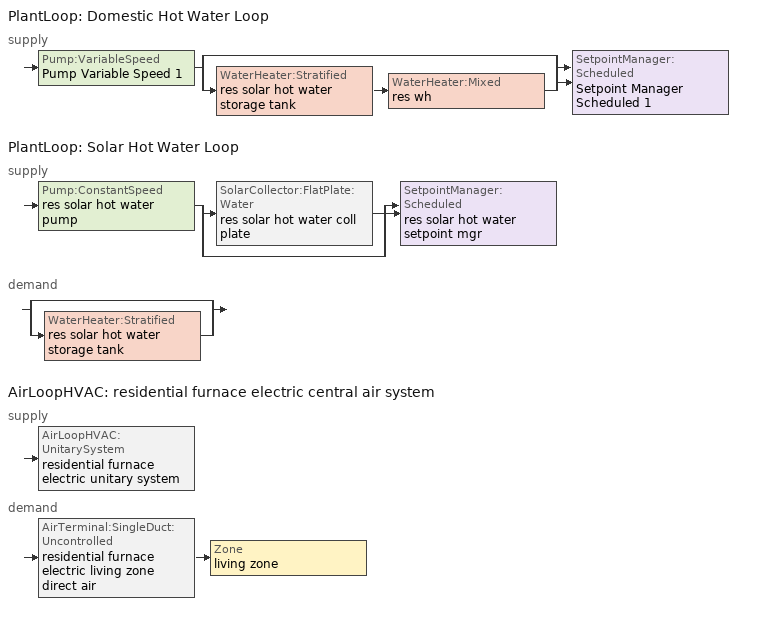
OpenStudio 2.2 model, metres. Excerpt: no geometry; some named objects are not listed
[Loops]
PlantLoop 'Domestic Hot Water Loop'
 supply: Pump:VariableSpeed 'Pump Variable Speed 1' > split
  | bypass
  | WaterHeater:Stratified 'res solar hot water storage tank' > WaterHeater:Mixed 'res wh'
  join > SetpointManager:Scheduled 'Setpoint Manager Scheduled 1'
PlantLoop 'Solar Hot Water Loop'
 supply: Pump:ConstantSpeed 'res solar hot water pump' > split
  | SolarCollector:FlatPlate:Water 'res solar hot water coll plate'
  | bypass
  join > SetpointManager:Scheduled 'res solar hot water setpoint mgr'
 demand: split
  | bypass
  | WaterHeater:Stratified 'res solar hot water storage tank'
AirLoopHVAC 'residential furnace electric central air system'
 supply: AirLoopHVAC:UnitarySystem 'residential furnace electric unitary system'
 demand: AirTerminal:SingleDuct:Uncontrolled 'residential furnace electric living zone direct air' > Zone 'living zone'
[Sizing:Zone] Zone Cooling Design Supply Air Temperature Input Method=SupplyAirTemperature; Zone Cooling Design Supply Air Temperature {C}=14; Zone Cooling Design Supply Air Temperature Difference {deltaC}=11.11; Zone Heating Design Supply Air Temperature Input Method=SupplyAirTemperature; Zone Heating Design Supply Air Temperature {C}=40; Zone Heating Design Supply Air Temperature Difference {deltaC}=11.11; Zone Cooling Design Supply Air Humidity Ratio {kg-H2O/kg-air}=0.0085; Zone Heating Design Supply Air Humidity Ratio {kg-H2O/kg-air}=0.008; Cooling Design Air Flow Method=DesignDay; Heating Design Air Flow Method=DesignDay; Account for Dedicated Outdoor Air System=No; Dedicated Outdoor Air System Control Strategy=NeutralSupplyAir; Dedicated Outdoor Air Low Setpoint Temperature for Design {C}=autosize; Dedicated Outdoor Air High Setpoint Temperature for Design {C}=autosize
living zone; unfinished attic zone; pier and beam zone; res ds_u 1 ret air zone
[Zone equipment]
living zone: residential furnace electric living zone direct air, res mv_u 1 erv
[PlantLoop] Load Distribution Scheme=Optimal
Name | Glycol Concentration | Maximum Loop Flow Rate {m3/s} | Plant Loop Volume {m3} | Fluid Type | Maximum Loop Temperature {C} | Minimum Loop Temperature {C} | Minimum Loop Flow Rate {m3/s} | Availability Manager | Plant Equipment Operation Heating Load Schedule
Domestic Hot Water Loop | 0 | 0.01 | 0.003
Solar Hot Water Loop | 50 |  | Autocalculate | PropyleneGlycol | 100 | 0 | 0 | res solar hot water useful energy | Always On Discrete
[Sizing:Plant] Loop Type=Heating; Design Loop Exit Temperature {C}=52.6667; Loop Design Temperature Difference {deltaC}=5.55556; Sizing Option=NonCoincident; Zone Timesteps in Averaging Window=1; Coincident Sizing Factor Mode=None
Domestic Hot Water Loop; Solar Hot Water Loop
[Pump:VariableSpeed]
Pump Variable Speed 1: Rated Flow Rate {m3/s}=0.01; Rated Pump Head {Pa}=1; Rated Power Consumption {W}=0; Motor Efficiency=1; Fraction of Motor Inefficiencies to Fluid Stream=0; Coefficient 1 of the Part Load Performance Curve=0; Coefficient 2 of the Part Load Performance Curve=1; Coefficient 3 of the Part Load Performance Curve=0; Coefficient 4 of the Part Load Performance Curve=0; Pump Control Type=Intermittent
[SetpointManager:Scheduled] Control Variable=Temperature; Schedule=dhw temp
Setpoint Manager Scheduled 1; res solar hot water setpoint mgr
[WaterHeater:Mixed]
res wh: Tank Volume {m3}=0.224853; Setpoint Temperature Schedule=WH Setpoint Temp; Deadband Temperature Difference {deltaC}=2; Maximum Temperature Limit {C}=99; Heater Control Type=Cycle; Heater Maximum Capacity {W}=5500; Heater Minimum Capacity {W}=0; Heater Fuel Type=Electricity; Heater Thermal Efficiency=1; Off Cycle Parasitic Fuel Consumption Rate {W}=0; Off Cycle Parasitic Fuel Type=Electricity; Off Cycle Parasitic Heat Fraction to Tank=0; On Cycle Parasitic Fuel Consumption Rate {W}=0; On Cycle Parasitic Fuel Type=Electricity; On Cycle Parasitic Heat Fraction to Tank=0; Ambient Temperature Indicator=ThermalZone; Ambient Temperature Thermal Zone=living zone; Off Cycle Loss Coefficient to Ambient Temperature {W/K}=1.77508; Off Cycle Loss Fraction to Thermal Zone=1; On Cycle Loss Coefficient to Ambient Temperature {W/K}=1.77508; On Cycle Loss Fraction to Thermal Zone=1; Use Side Effectiveness=1; Source Side Effectiveness=1; Use Side Design Flow Rate {m3/s}=autosize; Source Side Design Flow Rate {m3/s}=autosize; Indirect Water Heating Recovery Time {hr}=1.5
[Pump:ConstantSpeed]
res solar hot water pump: Rated Flow Rate {m3/s}=5.68724e-05; Rated Pump Head {Pa}=90000; Rated Power Consumption {W}=32; Motor Efficiency=0.3; Fraction of Motor Inefficiencies to Fluid Stream=0.2; Pump Control Type=Intermittent
[SolarCollector:FlatPlate:Water]
res solar hot water coll plate: SolarCollectorPerformance=res solar hot water coll perf; Surface=res solar hot water shading surface; Maximum Flow Rate {m3/s}=5.68724e-05
[SolarCollectorPerformance:FlatPlate]
res solar hot water coll perf: Gross Area {m2}=3.71612; Test Fluid=Water; Test Flow Rate {m3/s}=5.68724e-05; Test Correlation Type=Inlet; Coefficient 1 of Efficiency Equation=0.77; Coefficient 2 of Efficiency Equation {W/m2-K}=-4.50286; Coefficient 2 of Incident Angle Modifier=-0.1; Coefficient 3 of Incident Angle Modifier=-0.0055
[WaterHeater:Stratified]
res solar hot water storage tank: Tank Volume {m3}=0.227125; Tank Height {m}=0.114628; Tank Shape=VerticalCylinder; Tank Perimeter {m}=0.120038; Maximum Temperature Limit {C}=99; Heater Priority Control=MasterSlave; Heater 1 Setpoint Temperature Schedule=WH Setpoint Temp; Heater 1 Deadband Temperature Difference {deltaC}=2; Heater 1 Capacity {W}=0; Heater 1 Height {m}=0; Heater 2 Setpoint Temperature Schedule=WH Setpoint Temp; Heater 2 Deadband Temperature Difference {deltaC}=5; Heater 2 Capacity {W}=0; Heater 2 Height {m}=0; Heater Fuel Type=Electricity; Heater Thermal Efficiency=1; Off Cycle Parasitic Fuel Consumption Rate {W}=10; Off Cycle Parasitic Fuel Type=Electricity; Off Cycle Parasitic Heat Fraction to Tank=0; Off Cycle Parasitic Height {m}=0; On Cycle Parasitic Fuel Consumption Rate {W}=10; On Cycle Parasitic Fuel Type=Electricity; On Cycle Parasitic Heat Fraction to Tank=0; On Cycle Parasitic Height {m}=0; Ambient Temperature Indicator=ThermalZone; Ambient Temperature Thermal Zone=living zone; Uniform Skin Loss Coefficient per Unit Area to Ambient Temperature {W/m2-K}=0.567826; Skin Loss Fraction to Zone=1; Off Cycle Flue Loss Coefficient to Ambient Temperature {W/K}=0; Off Cycle Flue Loss Fraction to Zone=1; Use Side Effectiveness=1; Use Side Inlet Height {m}=0; Use Side Outlet Height {m}=0.114628; Source Side Effectiveness=0.7; Source Side Inlet Height {m}=0.0382094; Source Side Outlet Height {m}=0; Inlet Mode=Fixed; Use Side Design Flow Rate {m3/s}=autosize; Source Side Design Flow Rate {m3/s}=5.68724e-05; Indirect Water Heating Recovery Time {hr}=1.5; Number of Nodes=8; Additional Destratification Conductivity {W/m-K}=0; Node 1 Additional Loss Coefficient {W/m2-K}=0; Node 2 Additional Loss Coefficient {W/m2-K}=0; Node 3 Additional Loss Coefficient {W/m2-K}=0; Node 4 Additional Loss Coefficient {W/m2-K}=0; Node 5 Additional Loss Coefficient {W/m2-K}=0; Node 6 Additional Loss Coefficient {W/m2-K}=0; Node 7 Additional Loss Coefficient {W/m2-K}=0; Node 8 Additional Loss Coefficient {W/m2-K}=0; Node 9 Additional Loss Coefficient {W/m2-K}=0; Node 10 Additional Loss Coefficient {W/m2-K}=0; Node 11 Additional Loss Coefficient {W/m2-K}=0; Node 12 Additional Loss Coefficient {W/m2-K}=0; Source Side Flow Control Mode=IndirectHeatPrimarySetpoint
[AvailabilityManager:DifferentialThermostat]
res solar hot water useful energy: Temperature Difference On Limit {deltaC}=0; Temperature Difference Off Limit {deltaC}=0
[Coil:Heating:Electric]
residential furnace electric heating coil: Availability Schedule=residential heating season; Efficiency=1; Nominal Capacity {W}=29307.1
[Fan:OnOff] Availability Schedule=Always On Discrete; Motor Efficiency=1
Name | Fan Efficiency | Pressure Rise {Pa} | Maximum Flow Rate {m3/s} | Motor In Airstream Fraction | Fan Power Ratio Function of Speed Ratio Curve | Fan Efficiency Ratio Function of Speed Ratio Curve
residential furnace electric supply fan | 0.117562 | 124.55 | 1.04205 | 1 | Fan On Off Power Curve | Fan On Off Efficiency Curve
res mv_u 1 erv supply fan | 0.283168 | 300 | 0.0112037 | 1 | Fan On Off Power Curve 1 | Fan On Off Efficiency Curve 1
res mv_u 1 erv exhaust fan | 0.283168 | 300 | 0.0112037 | 0 | Fan On Off Power Curve 2 | Fan On Off Efficiency Curve 2
[AirLoopHVAC:UnitarySystem]
residential furnace electric unitary system: Control Type=Load; Controlling Zone or Thermostat Location=living zone; Dehumidification Control Type=None; Availability Schedule=Always On Discrete; Supply Fan=residential furnace electric supply fan; Fan Placement=BlowThrough; Supply Air Fan Operating Mode Schedule=Always Off Discrete; Heating Coil=residential furnace electric heating coil; DX Heating Coil Sizing Ratio=1; Use DOAS DX Cooling Coil=No; DOAS DX Cooling Coil Leaving Minimum Air Temperature {C}=2; Latent Load Control=SensibleOnlyLoadControl; Supply Air Flow Rate Method During Cooling Operation=SupplyAirFlowRate; Supply Air Flow Rate During Cooling Operation {m3/s}=4.71947e-09; Supply Air Flow Rate Method During Heating Operation=SupplyAirFlowRate; Supply Air Flow Rate During Heating Operation {m3/s}=1.04204; Supply Air Flow Rate When No Cooling or Heating is Required {m3/s}=0; Maximum Supply Air Temperature {C}=48.8889; Maximum Outdoor Dry-Bulb Temperature for Supplemental Heater Operation {C}=21; Maximum Cycling Rate {cycles/hr}=2.5; Heat Pump Time Constant {s}=60; Fraction of On-Cycle Power Use=0.01; Heat Pump Fan Delay Time {s}=60; Ancilliary On-Cycle Electric Power {W}=0; Ancilliary Off-Cycle Electric Power {W}=0
[AirLoopHVAC]
residential furnace electric central air system: Availability Schedule=Always On Discrete; Design Supply Air Flow Rate {m3/s}=1.04204
[Sizing:System]
residential furnace electric central air system: Type of Load to Size On=Sensible; Design Outdoor Air Flow Rate {m3/s}=Autosize; Minimum System Air Flow Ratio=0.3; Preheat Design Temperature {C}=7; Preheat Design Humidity Ratio {kg-H2O/kg-Air}=0.008; Precool Design Temperature {C}=12.8; Precool Design Humidity Ratio {kg-H2O/kg-Air}=0.008; Central Cooling Design Supply Air Temperature {C}=12.8; Central Heating Design Supply Air Temperature {C}=16.7; Sizing Option=NonCoincident; 100% Outdoor Air in Cooling=Yes; 100% Outdoor Air in Heating=Yes; Central Cooling Design Supply Air Humidity Ratio {kg-H2O/kg-Air}=0.0085; Central Heating Design Supply Air Humidity Ratio {kg-H2O/kg-Air}=0.008; Cooling Design Air Flow Method=DesignDay; Cooling Design Air Flow Rate {m3/s}=0; Heating Design Air Flow Method=DesignDay; Heating Design Air Flow Rate {m3/s}=0; System Outdoor Air Method=ZoneSum; Zone Maximum Outdoor Air Fraction=1; Cooling Supply Air Flow Rate Per Floor Area {m3/s-m2}=0.00996765; Cooling Fraction of Autosized Cooling Supply Air Flow Rate=1; Cooling Supply Air Flow Rate Per Unit Cooling Capacity {m3/s-W}=3.94755e-05; Heating Supply Air Flow Rate Per Floor Area {m3/s-m2}=0.00996765; Heating Fraction of Autosized Heating Supply Air Flow Rate=1; Heating Fraction of Autosized Cooling Supply Air Flow Rate=1; Heating Supply Air Flow Rate Per Unit Heating Capacity {m3/s-W}=3.15882e-05; Cooling Design Capacity Method=CoolingDesignCapacity; Cooling Design Capacity {W}=autosize; Cooling Design Capacity Per Floor Area {W/m2}=234.7; Fraction of Autosized Cooling Design Capacity=1; Heating Design Capacity Method=HeatingDesignCapacity; Heating Design Capacity {W}=autosize; Heating Design Capacity Per Floor Area {W/m2}=157; Fraction of Autosized Heating Design Capacity=1; Central Cooling Capacity Control Method=OnOff
[AirTerminal:SingleDuct:Uncontrolled]
residential furnace electric living zone direct air: Availability Schedule=Always On Discrete; Maximum Air Flow Rate {m3/s}=1.04204
[ElectricEquipment:Definition] Design Level Calculation Method=EquipmentLevel; Design Level {W}=0; Fraction Latent=0; Fraction Radiant=0
Name | Fraction Lost
res infil_u 1 house exh fan load equip | 0.5
res infil_u 1 range hood fan load equip; res infil_u 1 bath exh fan load equip | 1
[EnergyManagementSystem:Sensor]
Name | Output Variable or Output Meter Index Key | Output Variable or Output Meter
res_af_u_1_tt_s | living zone | Zone Outdoor Air Drybulb Temperature
res_af_u_1_tin_s | living zone | Zone Mean Air Temperature
res_nv_u_1_pb_s |  | Site Outdoor Air Barometric Pressure
res_nv_u_1_phiin_s | living zone | Zone Air Relative Humidity
res_nv_u_1_wt_s |  | Site Outdoor Air Humidity Ratio
res_af_u_1_vw_s |  | Site Wind Speed
res_infil_u_1_wh_sch_s | Always On Discrete | Schedule Value
res_infil_u_1_range_sch_s | res infil_u 1 range hood schedule | Schedule Value
res_infil_u_1_bath_sch_s | res infil_u 1 bath exhaust schedule | Schedule Value
res_infil_u_1_clothes_dryer_sch_s | res infil_u 1 clothes dryer exhaust schedule | Schedule Value
res_nv_u_1_nva_s | res nv_u 1 avail schedule | Schedule Value
res_nv_u_1_sp_s | res nv_u 1 temp schedule | Schedule Value
[EnergyManagementSystem:Actuator]
Name | Actuated Component | Actuated Component Type | Actuated Component Control Type
res_infil_u_1_flow_act | res infil_u 1 flow | Zone Infiltration | Air Exchange Flow Rate
res_nv_u_1_flow_act | res nv_u 1 flow | Zone Infiltration | Air Exchange Flow Rate
res_infil_u_1_house_exh_fan_load_equip_act | res infil_u 1 house exh fan load equip | ElectricEquipment | Electric Power Level
res_infil_u_1_range_hood_fan_load_equip_act | res infil_u 1 range hood fan load equip | ElectricEquipment | Electric Power Level
res_infil_u_1_bath_exh_fan_load_equip_act | res infil_u 1 bath exh fan load equip | ElectricEquipment | Electric Power Level
[EnergyManagementSystem:Program]
res_infil_u_1_program: Set p_m = 0.14; Set p_s = 0.22; Set s_m = 270; Set s_s = 370; Set z_m = 9.99744; Set z_s = 4.876799999999999; Set f_t = (((s_m/z_m)^p_m)*((z_s/s_s)^p_s)); Set u_1_VwindL = (f_t*res_af_u_1_vw_s); Set Tdiff = res_af_u_1_tin_s-res_af_u_1_tt_s; Set dT = @Abs Tdiff; Set c = 0.0697; Set Cs = 0.0731; Set Cw = 0.0866; Set n = 0.67; Set sft = (f_t*0.5); Set temp1 = ((c*Cw)*((sft*res_af_u_1_vw_s)^(2*n)))^2; Set Qn = (((c*Cs*(dT^n))^2)+temp1)^0.5; Set Tdiff = res_af_u_1_tin_s-res_af_u_1_tt_s; Set dT = @Abs Tdiff; Set QWHV = res_infil_u_1_wh_sch_s*0.0112; Set Qrange = res_infil_u_1_range_sch_s*0.0472; Set Qdryer = res_infil_u_1_clothes_dryer_sch_s*0.0; Set Qbath = res_infil_u_1_bath_sch_s*0.0472; Set QhpwhOut = 0; Set QhpwhIn = 0; Set QductsOut = res_ds_u_1_lk_exh_fan_equiv; Set QductsIn = res_ds_u_1_lk_sup_fan_equiv; Set Qout = Qrange+Qbath+Qdryer+QhpwhOut+QductsOut; Set Qin = QhpwhIn+QductsIn; Set Qu = (@Abs (Qout-Qin)); Set Qb = QWHV + (@Min Qout Qin); Set res_infil_u_1_house_exh_fan_load_equip_act = 0; Set faneff_sp = 0.4719474432000001; Set res_infil_u_1_range_hood_fan_load_equip_act = (Qrange*300)/faneff_sp; Set res_infil_u_1_bath_exh_fan_load_equip_act = (Qbath*300)/faneff_sp; Set Q_acctd_for_elsewhere = QhpwhOut+QhpwhIn+QductsOut+QductsIn; Set res_infil_u_1_flow_act = (((Qu^2)+(Qn^2))^0.5)-Q_acctd_for_elsewhere; Set res_infil_u_1_flow_act = (@Max res_infil_u_1_flow_act 0)
res_nv_u_1_program: Set Tdiff = res_af_u_1_tin_s-res_af_u_1_tt_s; Set dT = (@Abs Tdiff); Set pt = (@RhFnTdbWPb res_af_u_1_tt_s res_nv_u_1_wt_s res_nv_u_1_pb_s); Set NVA = 12591.203851621607; Set Cs = 0.0001792604077892325; Set Cw = 9.737000237749344e-05; Set MNV = 2.517053030400003; Set MHR = 0.0115; Set MRH = 0.7; Set temp1 = (res_nv_u_1_nva_s*NVA); Set SGNV = temp1*((((Cs*dT)+(Cw*(res_af_u_1_vw_s^2)))^0.5)/1000); If (res_nv_u_1_wt_s<MHR) && (pt<MRH) && (res_af_u_1_tin_s>res_nv_u_1_sp_s); Set temp2 = (res_af_u_1_tin_s-res_nv_u_1_sp_s); Set NVadj1 = temp2/(res_af_u_1_tin_s-res_af_u_1_tt_s); Set NVadj2 = (@Min NVadj1 1); Set NVadj3 = (@Max NVadj2 0); Set NVadj = SGNV*NVadj3; Set res_nv_u_1_flow_act = (@Min NVadj MNV); Else; Set res_nv_u_1_flow_act = 0; EndIf
res_ds_u_1_program: Set res_ds_u_1_lk_sup_fan_equiv = 0; Set res_ds_u_1_lk_exh_fan_equiv = 0
[EnergyManagementSystem:OutputVariable]
res infil_u 1 loc w spd: EMS Variable=u_1_VwindL; Type of Data in Variable=Averaged; Update Frequency=ZoneTimestep; EMS Program or Subroutine=res_infil_u_1_program; Units=m/s
[EnergyManagementSystem:ProgramCallingManager]
res af_u 1 program calling manager: BeginTimestepBeforePredictor; res_infil_u_1_program; res_nv_u_1_program
res ds_u 1 program calling manager: EndOfSystemTimestepAfterHVACReporting; res_ds_u_1_program
[ZoneHVAC:EnergyRecoveryVentilator:Controller]
res mv_u 1 erv controller: Exhaust Air Temperature Limit=NoExhaustAirTemperatureLimit; Exhaust Air Enthalpy Limit=NoExhaustAirEnthalpyLimit; Time of Day Economizer Flow Control Schedule=Always Off Discrete; High Humidity Control Flag=No; High Humidity Outdoor Air Flow Ratio=1; Control High Indoor Humidity Based on Outdoor Humidity Ratio=Yes
[HeatExchanger:AirToAir:SensibleAndLatent]
res mv_u 1 erv heat exchanger: Availability Schedule=Always On Discrete; Nominal Supply Air Flow Rate {m3/s}=0.0112037; Sensible Effectiveness at 100% Heating Air Flow=0.622313; Latent Effectiveness at 100% Heating Air Flow=0; Sensible Effectiveness at 75% Heating Air Flow=0.622313; Latent Effectiveness at 75% Heating Air Flow=0; Sensible Effectiveness at 100% Cooling Air Flow=0.622313; Latent Effectiveness at 100% Cooling Air Flow=0; Sensible Effectiveness at 75% Cooling Air Flow=0.622313; Latent Effectiveness at 75% Cooling Air Flow=0; Nominal Electric Power {W}=0; Supply Air Outlet Temperature Control=No; Heat Exchanger Type=Plate; Frost Control Type=None; Threshold Temperature {C}=1.7; Economizer Lockout=Yes
[ZoneHVAC:EnergyRecoveryVentilator]
res mv_u 1 erv: Availability Schedule=Always On Discrete; Heat Exchanger=res mv_u 1 erv heat exchanger; Supply Air Flow Rate {m3/s}=0.0112037; Exhaust Air Flow Rate {m3/s}=0.0112037; Supply Air Fan=res mv_u 1 erv supply fan; Exhaust Air Fan=res mv_u 1 erv exhaust fan; Controller=res mv_u 1 erv controller; Ventilation Rate per Unit Floor Area {m3/s-m2}=0; Ventilation Rate per Occupant {m3/s-person}=0
[AirLoopHVAC:ReturnPlenum]
Air Loop HVAC Return Plenum 1: ThermalZone=res ds_u 1 ret air zone
[Schedule:Ruleset]
Name | Default Day Schedule
residential heating season | Schedule Day 4
res infil_u 1 bath exhaust schedule | Schedule Day 12
res infil_u 1 clothes dryer exhaust schedule | Schedule Day 13
res infil_u 1 range hood schedule | Schedule Day 14
res nv_u 1 temp schedule | Schedule Day 17
res nv_u 1 avail schedule | Schedule Day 18
[Schedule:Day]
Schedule Day 4; Schedule Day 12; Schedule Day 13; Schedule Day 14; Schedule Day 17; Schedule Day 18: 24, 0, 0
residential heating season allday1; residential heating season allday2; residential heating season allday3; residential heating season allday4; residential heating season allday5; residential heating season allday6; residential heating season allday7; residential heating season allday8; residential heating season allday9; residential heating season allday10; residential heating season allday11; residential heating season allday12: 1, 0, 1, 2, 0, 1, 3, 0, 1, 4, 0, 1, 5, 0, 1, 6, 0, 1, 7, 0, 1, 8, 0, 1, 9, 0, 1, 10, 0, 1, 11, 0, 1, 12, 0, 1, 13, 0, 1, 14, 0, 1, 15, 0, 1, 16, 0, 1, 17, 0, 1, 18, 0, 1, 19, 0, 1, 20, 0, 1, 21, 0, 1, 22, 0, 1, 23, 0, 1, 24, 0, 1
res infil_u 1 bath exhaust schedule allday1; res infil_u 1 bath exhaust schedule allday2; res infil_u 1 bath exhaust schedule allday3; res infil_u 1 bath exhaust schedule allday4; res infil_u 1 bath exhaust schedule allday5; res infil_u 1 bath exhaust schedule allday6; res infil_u 1 bath exhaust schedule allday7; res infil_u 1 bath exhaust schedule allday8; res infil_u 1 bath exhaust schedule allday9; res infil_u 1 bath exhaust schedule allday10; res infil_u 1 bath exhaust schedule allday11; res infil_u 1 bath exhaust schedule allday12: 1, 0, 0, 2, 0, 0, 3, 0, 0, 4, 0, 0, 5, 0, 0, 6, 0, 0, 7, 0, 1, 8, 0, 0, 9, 0, 0, 10, 0, 0, 11, 0, 0, 12, 0, 0, 13, 0, 0, 14, 0, 0, 15, 0, 0, 16, 0, 0, 17, 0, 0, 18, 0, 0, 19, 0, 0, 20, 0, 0, 21, 0, 0, 22, 0, 0, 23, 0, 0, 24, 0, 0
res infil_u 1 clothes dryer exhaust schedule allday1; res infil_u 1 clothes dryer exhaust schedule allday2; res infil_u 1 clothes dryer exhaust schedule allday3; res infil_u 1 clothes dryer exhaust schedule allday4; res infil_u 1 clothes dryer exhaust schedule allday5; res infil_u 1 clothes dryer exhaust schedule allday6; res infil_u 1 clothes dryer exhaust schedule allday7; res infil_u 1 clothes dryer exhaust schedule allday8; res infil_u 1 clothes dryer exhaust schedule allday9; res infil_u 1 clothes dryer exhaust schedule allday10; res infil_u 1 clothes dryer exhaust schedule allday11; res infil_u 1 clothes dryer exhaust schedule allday12: 1, 0, 0, 2, 0, 0, 3, 0, 0, 4, 0, 0, 5, 0, 0, 6, 0, 0, 7, 0, 0, 8, 0, 0, 9, 0, 0, 10, 0, 0, 11, 0, 1, 12, 0, 0, 13, 0, 0, 14, 0, 0, 15, 0, 0, 16, 0, 0, 17, 0, 0, 18, 0, 0, 19, 0, 0, 20, 0, 0, 21, 0, 0, 22, 0, 0, 23, 0, 0, 24, 0, 0
res infil_u 1 range hood schedule allday1; res infil_u 1 range hood schedule allday2; res infil_u 1 range hood schedule allday3; res infil_u 1 range hood schedule allday4; res infil_u 1 range hood schedule allday5; res infil_u 1 range hood schedule allday6; res infil_u 1 range hood schedule allday7; res infil_u 1 range hood schedule allday8; res infil_u 1 range hood schedule allday9; res infil_u 1 range hood schedule allday10; res infil_u 1 range hood schedule allday11; res infil_u 1 range hood schedule allday12: 1, 0, 0, 2, 0, 0, 3, 0, 0, 4, 0, 0, 5, 0, 0, 6, 0, 0, 7, 0, 0, 8, 0, 0, 9, 0, 0, 10, 0, 0, 11, 0, 0, 12, 0, 0, 13, 0, 0, 14, 0, 0, 15, 0, 0, 16, 0, 0, 17, 0, 0, 18, 0, 1, 19, 0, 0, 20, 0, 0, 21, 0, 0, 22, 0, 0, 23, 0, 0, 24, 0, 0
res nv_u 1 temp schedule allday1; res nv_u 1 temp schedule allday2; res nv_u 1 temp schedule allday3; res nv_u 1 temp schedule allday4; res nv_u 1 temp schedule allday11; res nv_u 1 temp schedule allday12: 1, 0, 25, 2, 0, 25, 3, 0, 25, 4, 0, 25, 5, 0, 25, 6, 0, 25, 7, 0, 25, 8, 0, 25, 9, 0, 25, 10, 0, 25, 11, 0, 25, 12, 0, 25, 13, 0, 25, 14, 0, 25, 15, 0, 25, 16, 0, 25, 17, 0, 25, 18, 0, 25, 19, 0, 25, 20, 0, 25, 21, 0, 25, 22, 0, 25, 23, 0, 25, 24, 0, 25
res nv_u 1 temp schedule allday5; res nv_u 1 temp schedule allday6; res nv_u 1 temp schedule allday10: 1, 0, 22.2222, 2, 0, 22.2222, 3, 0, 22.2222, 4, 0, 22.2222, 5, 0, 22.2222, 6, 0, 22.2222, 7, 0, 22.2222, 8, 0, 22.2222, 9, 0, 22.2222, 10, 0, 22.2222, 11, 0, 22.2222, 12, 0, 22.2222, 13, 0, 22.2222, 14, 0, 22.2222, 15, 0, 22.2222, 16, 0, 22.2222, 17, 0, 22.2222, 18, 0, 22.2222, 19, 0, 22.2222, 20, 0, 22.2222, 21, 0, 22.2222, 22, 0, 22.2222, 23, 0, 22.2222, 24, 0, 22.2222
res nv_u 1 temp schedule weekday7; res nv_u 1 temp schedule weekday8; res nv_u 1 temp schedule weekday9: 1, 0, 18.8889, 2, 0, 18.8889, 3, 0, 18.8889, 4, 0, 18.8889, 5, 0, 18.8889, 6, 0, 18.8889, 7, 0, 22.2222, 8, 0, 22.2222, 9, 0, 22.2222, 10, 0, 18.8889, 11, 0, 18.8889, 12, 0, 18.8889, 13, 0, 18.8889, 14, 0, 18.8889, 15, 0, 18.8889, 16, 0, 18.8889, 17, 0, 18.8889, 18, 0, 22.2222, 19, 0, 22.2222, 20, 0, 22.2222, 21, 0, 22.2222, 22, 0, 22.2222, 23, 0, 22.2222, 24, 0, 18.8889
res nv_u 1 temp schedule weekend7; res nv_u 1 temp schedule weekend8; res nv_u 1 temp schedule weekend9: 1, 0, 18.8889, 2, 0, 18.8889, 3, 0, 18.8889, 4, 0, 18.8889, 5, 0, 18.8889, 6, 0, 18.8889, 7, 0, 22.2222, 8, 0, 22.2222, 9, 0, 22.2222, 10, 0, 22.2222, 11, 0, 22.2222, 12, 0, 22.2222, 13, 0, 22.2222, 14, 0, 22.2222, 15, 0, 22.2222, 16, 0, 22.2222, 17, 0, 22.2222, 18, 0, 22.2222, 19, 0, 22.2222, 20, 0, 22.2222, 21, 0, 22.2222, 22, 0, 22.2222, 23, 0, 22.2222, 24, 0, 18.8889
res nv_u 1 availability schedule allday1 off; res nv_u 1 availability schedule allday1 off 1; res nv_u 1 availability schedule allday1 off 2; res nv_u 1 availability schedule allday1 off 3; res nv_u 1 availability schedule allday1 off 4; res nv_u 1 availability schedule allday1 off 5; res nv_u 1 availability schedule allday1 off 6; res nv_u 1 availability schedule allday1 off 7; res nv_u 1 availability schedule allday1 off 8; res nv_u 1 availability schedule allday1 off 9; res nv_u 1 availability schedule allday1 off 10; res nv_u 1 availability schedule allday1 off 11: 1, 0, 0, 2, 0, 0, 3, 0, 0, 4, 0, 0, 5, 0, 0, 6, 0, 0, 7, 0, 0, 8, 0, 0, 9, 0, 0, 10, 0, 0, 11, 0, 0, 12, 0, 0, 13, 0, 0, 14, 0, 0, 15, 0, 0, 16, 0, 0, 17, 0, 0, 18, 0, 0, 19, 0, 0, 20, 0, 0, 21, 0, 0, 22, 0, 0, 23, 0, 0, 24, 0, 0
[Schedule:Rule] Date Specification Type=DateRange; Start Day=1
Name | Schedule Ruleset | Rule Order | Day Schedule | Apply Sunday | Apply Monday | Apply Tuesday | Apply Wednesday | Apply Thursday | Apply Friday | Apply Saturday | Start Month | End Month | End Day
residential heating season allday ruleset1 | residential heating season | 11 | residential heating season allday1 | Yes | Yes | Yes | Yes | Yes | Yes | Yes | 1 | 1 | 31
residential heating season allday ruleset2 | residential heating season | 10 | residential heating season allday2 | Yes | Yes | Yes | Yes | Yes | Yes | Yes | 2 | 2 | 28
residential heating season allday ruleset3 | residential heating season | 9 | residential heating season allday3 | Yes | Yes | Yes | Yes | Yes | Yes | Yes | 3 | 3 | 31
residential heating season allday ruleset4 | residential heating season | 8 | residential heating season allday4 | Yes | Yes | Yes | Yes | Yes | Yes | Yes | 4 | 4 | 30
residential heating season allday ruleset5 | residential heating season | 7 | residential heating season allday5 | Yes | Yes | Yes | Yes | Yes | Yes | Yes | 5 | 5 | 31
residential heating season allday ruleset6 | residential heating season | 6 | residential heating season allday6 | Yes | Yes | Yes | Yes | Yes | Yes | Yes | 6 | 6 | 30
residential heating season allday ruleset7 | residential heating season | 5 | residential heating season allday7 | Yes | Yes | Yes | Yes | Yes | Yes | Yes | 7 | 7 | 31
residential heating season allday ruleset8 | residential heating season | 4 | residential heating season allday8 | Yes | Yes | Yes | Yes | Yes | Yes | Yes | 8 | 8 | 31
residential heating season allday ruleset9 | residential heating season | 3 | residential heating season allday9 | Yes | Yes | Yes | Yes | Yes | Yes | Yes | 9 | 9 | 30
residential heating season allday ruleset10 | residential heating season | 2 | residential heating season allday10 | Yes | Yes | Yes | Yes | Yes | Yes | Yes | 10 | 10 | 31
residential heating season allday ruleset11 | residential heating season | 1 | residential heating season allday11 | Yes | Yes | Yes | Yes | Yes | Yes | Yes | 11 | 11 | 30
residential heating season allday ruleset12 | residential heating season | 0 | residential heating season allday12 | Yes | Yes | Yes | Yes | Yes | Yes | Yes | 12 | 12 | 31
res infil_u 1 bath exhaust schedule allday ruleset1 | res infil_u 1 bath exhaust schedule | 11 | res infil_u 1 bath exhaust schedule allday1 | Yes | Yes | Yes | Yes | Yes | Yes | Yes | 1 | 1 | 31
res infil_u 1 bath exhaust schedule allday ruleset2 | res infil_u 1 bath exhaust schedule | 10 | res infil_u 1 bath exhaust schedule allday2 | Yes | Yes | Yes | Yes | Yes | Yes | Yes | 2 | 2 | 28
res infil_u 1 bath exhaust schedule allday ruleset3 | res infil_u 1 bath exhaust schedule | 9 | res infil_u 1 bath exhaust schedule allday3 | Yes | Yes | Yes | Yes | Yes | Yes | Yes | 3 | 3 | 31
res infil_u 1 bath exhaust schedule allday ruleset4 | res infil_u 1 bath exhaust schedule | 8 | res infil_u 1 bath exhaust schedule allday4 | Yes | Yes | Yes | Yes | Yes | Yes | Yes | 4 | 4 | 30
res infil_u 1 bath exhaust schedule allday ruleset5 | res infil_u 1 bath exhaust schedule | 7 | res infil_u 1 bath exhaust schedule allday5 | Yes | Yes | Yes | Yes | Yes | Yes | Yes | 5 | 5 | 31
res infil_u 1 bath exhaust schedule allday ruleset6 | res infil_u 1 bath exhaust schedule | 6 | res infil_u 1 bath exhaust schedule allday6 | Yes | Yes | Yes | Yes | Yes | Yes | Yes | 6 | 6 | 30
res infil_u 1 bath exhaust schedule allday ruleset7 | res infil_u 1 bath exhaust schedule | 5 | res infil_u 1 bath exhaust schedule allday7 | Yes | Yes | Yes | Yes | Yes | Yes | Yes | 7 | 7 | 31
res infil_u 1 bath exhaust schedule allday ruleset8 | res infil_u 1 bath exhaust schedule | 4 | res infil_u 1 bath exhaust schedule allday8 | Yes | Yes | Yes | Yes | Yes | Yes | Yes | 8 | 8 | 31
res infil_u 1 bath exhaust schedule allday ruleset9 | res infil_u 1 bath exhaust schedule | 3 | res infil_u 1 bath exhaust schedule allday9 | Yes | Yes | Yes | Yes | Yes | Yes | Yes | 9 | 9 | 30
res infil_u 1 bath exhaust schedule allday ruleset10 | res infil_u 1 bath exhaust schedule | 2 | res infil_u 1 bath exhaust schedule allday10 | Yes | Yes | Yes | Yes | Yes | Yes | Yes | 10 | 10 | 31
res infil_u 1 bath exhaust schedule allday ruleset11 | res infil_u 1 bath exhaust schedule | 1 | res infil_u 1 bath exhaust schedule allday11 | Yes | Yes | Yes | Yes | Yes | Yes | Yes | 11 | 11 | 30
res infil_u 1 bath exhaust schedule allday ruleset12 | res infil_u 1 bath exhaust schedule | 0 | res infil_u 1 bath exhaust schedule allday12 | Yes | Yes | Yes | Yes | Yes | Yes | Yes | 12 | 12 | 31
res infil_u 1 clothes dryer exhaust schedule allday ruleset1 | res infil_u 1 clothes dryer exhaust schedule | 11 | res infil_u 1 clothes dryer exhaust schedule allday1 | Yes | Yes | Yes | Yes | Yes | Yes | Yes | 1 | 1 | 31
res infil_u 1 clothes dryer exhaust schedule allday ruleset2 | res infil_u 1 clothes dryer exhaust schedule | 10 | res infil_u 1 clothes dryer exhaust schedule allday2 | Yes | Yes | Yes | Yes | Yes | Yes | Yes | 2 | 2 | 28
res infil_u 1 clothes dryer exhaust schedule allday ruleset3 | res infil_u 1 clothes dryer exhaust schedule | 9 | res infil_u 1 clothes dryer exhaust schedule allday3 | Yes | Yes | Yes | Yes | Yes | Yes | Yes | 3 | 3 | 31
res infil_u 1 clothes dryer exhaust schedule allday ruleset4 | res infil_u 1 clothes dryer exhaust schedule | 8 | res infil_u 1 clothes dryer exhaust schedule allday4 | Yes | Yes | Yes | Yes | Yes | Yes | Yes | 4 | 4 | 30
res infil_u 1 clothes dryer exhaust schedule allday ruleset5 | res infil_u 1 clothes dryer exhaust schedule | 7 | res infil_u 1 clothes dryer exhaust schedule allday5 | Yes | Yes | Yes | Yes | Yes | Yes | Yes | 5 | 5 | 31
res infil_u 1 clothes dryer exhaust schedule allday ruleset6 | res infil_u 1 clothes dryer exhaust schedule | 6 | res infil_u 1 clothes dryer exhaust schedule allday6 | Yes | Yes | Yes | Yes | Yes | Yes | Yes | 6 | 6 | 30
res infil_u 1 clothes dryer exhaust schedule allday ruleset7 | res infil_u 1 clothes dryer exhaust schedule | 5 | res infil_u 1 clothes dryer exhaust schedule allday7 | Yes | Yes | Yes | Yes | Yes | Yes | Yes | 7 | 7 | 31
res infil_u 1 clothes dryer exhaust schedule allday ruleset8 | res infil_u 1 clothes dryer exhaust schedule | 4 | res infil_u 1 clothes dryer exhaust schedule allday8 | Yes | Yes | Yes | Yes | Yes | Yes | Yes | 8 | 8 | 31
res infil_u 1 clothes dryer exhaust schedule allday ruleset9 | res infil_u 1 clothes dryer exhaust schedule | 3 | res infil_u 1 clothes dryer exhaust schedule allday9 | Yes | Yes | Yes | Yes | Yes | Yes | Yes | 9 | 9 | 30
res infil_u 1 clothes dryer exhaust schedule allday ruleset10 | res infil_u 1 clothes dryer exhaust schedule | 2 | res infil_u 1 clothes dryer exhaust schedule allday10 | Yes | Yes | Yes | Yes | Yes | Yes | Yes | 10 | 10 | 31
res infil_u 1 clothes dryer exhaust schedule allday ruleset11 | res infil_u 1 clothes dryer exhaust schedule | 1 | res infil_u 1 clothes dryer exhaust schedule allday11 | Yes | Yes | Yes | Yes | Yes | Yes | Yes | 11 | 11 | 30
res infil_u 1 clothes dryer exhaust schedule allday ruleset12 | res infil_u 1 clothes dryer exhaust schedule | 0 | res infil_u 1 clothes dryer exhaust schedule allday12 | Yes | Yes | Yes | Yes | Yes | Yes | Yes | 12 | 12 | 31
res infil_u 1 range hood schedule allday ruleset1 | res infil_u 1 range hood schedule | 11 | res infil_u 1 range hood schedule allday1 | Yes | Yes | Yes | Yes | Yes | Yes | Yes | 1 | 1 | 31
res infil_u 1 range hood schedule allday ruleset2 | res infil_u 1 range hood schedule | 10 | res infil_u 1 range hood schedule allday2 | Yes | Yes | Yes | Yes | Yes | Yes | Yes | 2 | 2 | 28
res infil_u 1 range hood schedule allday ruleset3 | res infil_u 1 range hood schedule | 9 | res infil_u 1 range hood schedule allday3 | Yes | Yes | Yes | Yes | Yes | Yes | Yes | 3 | 3 | 31
res infil_u 1 range hood schedule allday ruleset4 | res infil_u 1 range hood schedule | 8 | res infil_u 1 range hood schedule allday4 | Yes | Yes | Yes | Yes | Yes | Yes | Yes | 4 | 4 | 30
res infil_u 1 range hood schedule allday ruleset5 | res infil_u 1 range hood schedule | 7 | res infil_u 1 range hood schedule allday5 | Yes | Yes | Yes | Yes | Yes | Yes | Yes | 5 | 5 | 31
res infil_u 1 range hood schedule allday ruleset6 | res infil_u 1 range hood schedule | 6 | res infil_u 1 range hood schedule allday6 | Yes | Yes | Yes | Yes | Yes | Yes | Yes | 6 | 6 | 30
res infil_u 1 range hood schedule allday ruleset7 | res infil_u 1 range hood schedule | 5 | res infil_u 1 range hood schedule allday7 | Yes | Yes | Yes | Yes | Yes | Yes | Yes | 7 | 7 | 31
res infil_u 1 range hood schedule allday ruleset8 | res infil_u 1 range hood schedule | 4 | res infil_u 1 range hood schedule allday8 | Yes | Yes | Yes | Yes | Yes | Yes | Yes | 8 | 8 | 31
res infil_u 1 range hood schedule allday ruleset9 | res infil_u 1 range hood schedule | 3 | res infil_u 1 range hood schedule allday9 | Yes | Yes | Yes | Yes | Yes | Yes | Yes | 9 | 9 | 30
res infil_u 1 range hood schedule allday ruleset10 | res infil_u 1 range hood schedule | 2 | res infil_u 1 range hood schedule allday10 | Yes | Yes | Yes | Yes | Yes | Yes | Yes | 10 | 10 | 31
res infil_u 1 range hood schedule allday ruleset11 | res infil_u 1 range hood schedule | 1 | res infil_u 1 range hood schedule allday11 | Yes | Yes | Yes | Yes | Yes | Yes | Yes | 11 | 11 | 30
res infil_u 1 range hood schedule allday ruleset12 | res infil_u 1 range hood schedule | 0 | res infil_u 1 range hood schedule allday12 | Yes | Yes | Yes | Yes | Yes | Yes | Yes | 12 | 12 | 31
res nv_u 1 temp schedule allday ruleset1 | res nv_u 1 temp schedule | 14 | res nv_u 1 temp schedule allday1 | Yes | Yes | Yes | Yes | Yes | Yes | Yes | 1 | 1 | 31
res nv_u 1 temp schedule allday ruleset2 | res nv_u 1 temp schedule | 13 | res nv_u 1 temp schedule allday2 | Yes | Yes | Yes | Yes | Yes | Yes | Yes | 2 | 2 | 28
res nv_u 1 temp schedule allday ruleset3 | res nv_u 1 temp schedule | 12 | res nv_u 1 temp schedule allday3 | Yes | Yes | Yes | Yes | Yes | Yes | Yes | 3 | 3 | 31
res nv_u 1 temp schedule allday ruleset4 | res nv_u 1 temp schedule | 11 | res nv_u 1 temp schedule allday4 | Yes | Yes | Yes | Yes | Yes | Yes | Yes | 4 | 4 | 30
res nv_u 1 temp schedule allday ruleset5 | res nv_u 1 temp schedule | 10 | res nv_u 1 temp schedule allday5 | Yes | Yes | Yes | Yes | Yes | Yes | Yes | 5 | 5 | 31
res nv_u 1 temp schedule allday ruleset6 | res nv_u 1 temp schedule | 9 | res nv_u 1 temp schedule allday6 | Yes | Yes | Yes | Yes | Yes | Yes | Yes | 6 | 6 | 30
res nv_u 1 temp schedule weekday ruleset7 | res nv_u 1 temp schedule | 8 | res nv_u 1 temp schedule weekday7 | No | Yes | Yes | Yes | Yes | Yes | No | 7 | 7 | 31
res nv_u 1 temp schedule weekend ruleset7 | res nv_u 1 temp schedule | 7 | res nv_u 1 temp schedule weekend7 | Yes | No | No | No | No | No | Yes | 7 | 7 | 31
res nv_u 1 temp schedule weekday ruleset8 | res nv_u 1 temp schedule | 6 | res nv_u 1 temp schedule weekday8 | No | Yes | Yes | Yes | Yes | Yes | No | 8 | 8 | 31
res nv_u 1 temp schedule weekend ruleset8 | res nv_u 1 temp schedule | 5 | res nv_u 1 temp schedule weekend8 | Yes | No | No | No | No | No | Yes | 8 | 8 | 31
res nv_u 1 temp schedule weekday ruleset9 | res nv_u 1 temp schedule | 4 | res nv_u 1 temp schedule weekday9 | No | Yes | Yes | Yes | Yes | Yes | No | 9 | 9 | 30
res nv_u 1 temp schedule weekend ruleset9 | res nv_u 1 temp schedule | 3 | res nv_u 1 temp schedule weekend9 | Yes | No | No | No | No | No | Yes | 9 | 9 | 30
res nv_u 1 temp schedule allday ruleset10 | res nv_u 1 temp schedule | 2 | res nv_u 1 temp schedule allday10 | Yes | Yes | Yes | Yes | Yes | Yes | Yes | 10 | 10 | 31
res nv_u 1 temp schedule allday ruleset11 | res nv_u 1 temp schedule | 1 | res nv_u 1 temp schedule allday11 | Yes | Yes | Yes | Yes | Yes | Yes | Yes | 11 | 11 | 30
res nv_u 1 temp schedule allday ruleset12 | res nv_u 1 temp schedule | 0 | res nv_u 1 temp schedule allday12 | Yes | Yes | Yes | Yes | Yes | Yes | Yes | 12 | 12 | 31
res nv_u 1 availability schedule allday ruleset1 off | res nv_u 1 avail schedule | 11 | res nv_u 1 availability schedule allday1 off | Yes | Yes | Yes | Yes | Yes | Yes | Yes | 1 | 1 | 31
res nv_u 1 availability schedule allday ruleset2 off | res nv_u 1 avail schedule | 10 | res nv_u 1 availability schedule allday1 off 1 | Yes | Yes | Yes | Yes | Yes | Yes | Yes | 2 | 2 | 28
res nv_u 1 availability schedule allday ruleset3 off | res nv_u 1 avail schedule | 9 | res nv_u 1 availability schedule allday1 off 2 | Yes | Yes | Yes | Yes | Yes | Yes | Yes | 3 | 3 | 31
res nv_u 1 availability schedule allday ruleset4 off | res nv_u 1 avail schedule | 8 | res nv_u 1 availability schedule allday1 off 3 | Yes | Yes | Yes | Yes | Yes | Yes | Yes | 4 | 4 | 30
res nv_u 1 availability schedule allday ruleset5 off | res nv_u 1 avail schedule | 7 | res nv_u 1 availability schedule allday1 off 4 | Yes | Yes | Yes | Yes | Yes | Yes | Yes | 5 | 5 | 31
res nv_u 1 availability schedule allday ruleset6 off | res nv_u 1 avail schedule | 6 | res nv_u 1 availability schedule allday1 off 5 | Yes | Yes | Yes | Yes | Yes | Yes | Yes | 6 | 6 | 30
res nv_u 1 availability schedule allday ruleset7 off | res nv_u 1 avail schedule | 5 | res nv_u 1 availability schedule allday1 off 6 | Yes | Yes | Yes | Yes | Yes | Yes | Yes | 7 | 7 | 31
res nv_u 1 availability schedule allday ruleset8 off | res nv_u 1 avail schedule | 4 | res nv_u 1 availability schedule allday1 off 7 | Yes | Yes | Yes | Yes | Yes | Yes | Yes | 8 | 8 | 31
res nv_u 1 availability schedule allday ruleset9 off | res nv_u 1 avail schedule | 3 | res nv_u 1 availability schedule allday1 off 8 | Yes | Yes | Yes | Yes | Yes | Yes | Yes | 9 | 9 | 30
res nv_u 1 availability schedule allday ruleset10 off | res nv_u 1 avail schedule | 2 | res nv_u 1 availability schedule allday1 off 9 | Yes | Yes | Yes | Yes | Yes | Yes | Yes | 10 | 10 | 31
res nv_u 1 availability schedule allday ruleset11 off | res nv_u 1 avail schedule | 1 | res nv_u 1 availability schedule allday1 off 10 | Yes | Yes | Yes | Yes | Yes | Yes | Yes | 11 | 11 | 30
res nv_u 1 availability schedule allday ruleset12 off | res nv_u 1 avail schedule | 0 | res nv_u 1 availability schedule allday1 off 11 | Yes | Yes | Yes | Yes | Yes | Yes | Yes | 12 | 12 | 31
[Schedule:Constant]
Name | Value
dhw temp; WH Setpoint Temp | 52.6667
Always On Discrete | 1
Always Off Discrete | 0
[Curve:Exponent] Coefficient1 Constant=1; Coefficient2 Constant=0; Coefficient3 Constant=0; Minimum Value of x=0; Maximum Value of x=1
Fan On Off Power Curve; Fan On Off Power Curve 1; Fan On Off Power Curve 2
[Curve:Cubic] Coefficient1 Constant=1; Coefficient2 x=0; Coefficient3 x**2=0; Coefficient4 x**3=0; Minimum Value of x=0; Maximum Value of x=1
Fan On Off Efficiency Curve; Fan On Off Efficiency Curve 1; Fan On Off Efficiency Curve 2
